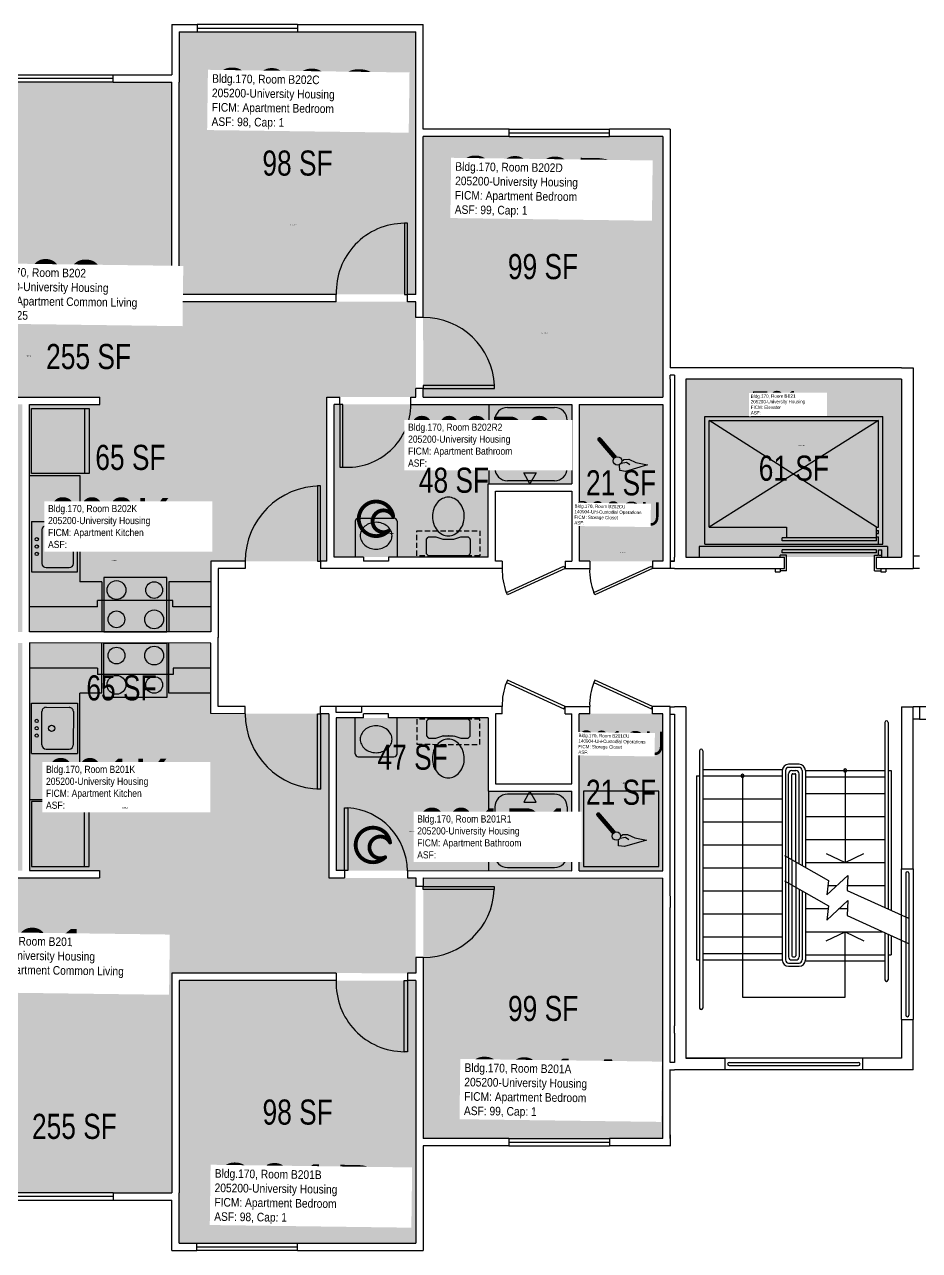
# Model space of a CAD drawing. Header units: inches. Extents: x -54 to 1704, y -57 to 645.
# Drawn here: x 177 to 605, y 1 to 587 of the extents above; entities that cross this region are included whole.
import ezdxf
from ezdxf.enums import TextEntityAlignment as Align

# ---------------------------------------------------------------- set-up
doc = ezdxf.new("R2010")
doc.units = ezdxf.units.IN
doc.header["$LTSCALE"] = 10
doc.header["$MEASUREMENT"] = 0
doc.linetypes.add('DASHED2', pattern=[0.375, 0.25, -0.125])
doc.layers.get('0').update_dxf_attribs({"linetype": 'CONTINUOUS'})
for name, color, linetype in [('A-DOOR', 2, 'CONTINUOUS'), ('A-FLOR', 3, 'CONTINUOUS'), ('A-GLAZ', 1, 'CONTINUOUS'), ('A-IDEN-ICON', 4, 'CONTINUOUS'), ('A-IDEN-RNUM', 7, 'CONTINUOUS'), ('A-IDEN-SNUM', 4, 'CONTINUOUS'), ('A-IDEN-VNUM', 4, 'CONTINUOUS'), ('A-WALL', 5, 'CONTINUOUS'), ('AREA-TEXT', 3, 'CONTINUOUS'), ('Rooms-Category-Color', 7, 'CONTINUOUS'), ('Rooms-College-Color', 7, 'CONTINUOUS'), ('Rooms-Department-Color', 7, 'CONTINUOUS'), ('Rooms-Division-Color', 7, 'CONTINUOUS'), ('Rooms-Information', 7, 'CONTINUOUS')]:
    doc.layers.add(name, color=color, linetype=linetype)
doc.styles.add('CP_AREA', font='arial.ttf', dxfattribs={"height": 15})
doc.styles.add('CP_ROOMSNUMBER', font='arial.ttf', dxfattribs={"height": 1})
doc.styles.add('CP_ROOMVNUMBER', font='arial.ttf', dxfattribs={"width": 0.85, "height": 0.075})

# ---------------------------------------------------------------- blocks, each defined once
blk = doc.blocks.new('CPCUST')
at = {"color": 0, "linetype": 'ByBlock'}
for p, q in [((0.0262, -0.0408), (0.0446, -0.0406)), ((0.0297, -0.0341), (0.0376, -0.0302)), ((0.0376, -0.0302), (0.0533, -0.0324)), ((0.0446, -0.0406), (0.0543, -0.0505)), ((0.0533, -0.0324), (0.0745, -0.0479)), ((0.0171, -0.0639), (0.02, -0.0466)), ((0.0358, -0.0705), (0.0171, -0.0639)), ((0.1117, -0.0625), (0.0358, -0.0705)), ((0.0745, -0.0479), (0.1117, -0.0625))]:
    blk.add_line(p, q, dxfattribs=at)
at = {"color": 0, "linetype": 'ByBlock', "const_width": 0.0075}
blk.add_lwpolyline([(-0.0332, 0.0481, 1), (-0.0268, 0.0519, 1)], format="xyb", close=True, dxfattribs=at)
at = {"color": 0, "linetype": 'ByBlock', "const_width": 0.015}
blk.add_lwpolyline([(-0.03, 0.05), (0.01, -0.0193)], dxfattribs=at)
at = {"color": 0, "linetype": 'ByBlock'}
blk.add_circle((0.0158, -0.0313), 0.0141, dxfattribs=at)
blk = doc.blocks.new('CPBATH')
at = {"color": 0, "linetype": 'ByBlock', "const_width": 0.0127}
for points in [[(0.0571, 0.0168, 0.861492), (-0.0551, 0, 1)], [(-0.0551, 0, 0.726902), (0.0487, -0.0337, 1)], [(0.0571, 0.0168, 0.729002), (-0.0084, -0.0042, 1)], [(-0.0084, -0.0042, 0.609468), (0.0487, -0.0337, 1)]]:
    blk.add_lwpolyline(points, format="xyb", dxfattribs=at)
at = {"color": 0, "linetype": 'ByBlock', "const_width": 0.00637}
for points in [[(0.0544, 0.0152, 1), (0.0599, 0.0184, 1)], [(0.0459, -0.0353, 1), (0.0515, -0.0321, 1)]]:
    blk.add_lwpolyline(points, format="xyb", close=True, dxfattribs=at)

msp = doc.modelspace()

# ---------------------------------------------------------------- hatches: boundary and pattern name
at = {"layer": 'Rooms-Category-Color', "true_color": 0x728ef3}
for points in [[(251.17, 583.79), (364.17, 583.8), (364.19, 458.3), (251.19, 458.29)], [(360.21, 409.24), (364.21, 409.24), (364.21, 413.24), (364.21, 454.74), (247.71, 454.74), (247.71, 559.74), (119.71, 559.74), (119.71, 454.74), (51.71, 454.74), (51.71, 409.24), (55.71, 409.24), (89.71, 409.24), (140.96, 409.24), (140.96, 405.74), (135.71, 405.74), (135.71, 296.99), (176.21, 296.99), (176.21, 405.74), (170.96, 405.74), (170.96, 409.24), (213.2, 409.24), (213.2, 405.74), (266.21, 405.74), (266.21, 330.79), (321.71, 330.74), (321.71, 409.24)], [(367.66, 533.8), (367.7, 409.3), (482.2, 409.32), (482.18, 533.82)], [(266.21, 405.74), (179.71, 405.74), (179.71, 296.99), (266.21, 296.99)], [(327.84, 405.74), (325.21, 405.74), (325.21, 332.74), (398.71, 332.74), (398.65, 367.97), (438.65, 367.97), (438.71, 405.74), (361.84, 405.74)], [(442.21, 330.74), (482.21, 330.74), (482.21, 405.74), (442.21, 405.74)], [(360.15, 179.47), (364.19, 179.4), (364.15, 175.47), (364.18, 133.9), (247.65, 133.97), (247.65, 28.93), (119.65, 28.97), (119.68, 133.97), (51.68, 133.99), (51.69, 179.49), (55.65, 179.47), (89.65, 179.47), (140.94, 179.46), (140.94, 182.96), (135.69, 182.96), (135.72, 291.71), (176.22, 291.7), (176.19, 182.95), (170.94, 182.95), (170.94, 179.45), (213.18, 179.44), (213.18, 182.94), (266.15, 182.97), (266.21, 257.93), (322.71, 257.91), (322.69, 179.41)], [(266.15, 182.97), (179.69, 182.95), (179.72, 291.7), (266.22, 291.69)], [(442.19, 182.88), (442.21, 257.88), (482.21, 257.86), (482.19, 182.86)], [(330.19, 182.91), (326.19, 182.91), (326.21, 255.91), (398.71, 255.89), (398.65, 220.97), (438.7, 220.88), (438.69, 182.88), (360.19, 182.9)], [(367.71, 179.3), (367.76, 54.8), (482.26, 54.82), (482.24, 179.32)], [(251.24, 130.29), (364.24, 130.3), (364.26, 4.8), (251.26, 4.79)]]:
    msp.add_hatch(color=171, dxfattribs=at).paths.add_polyline_path(points)
at = {"layer": 'Rooms-Category-Color', "true_color": 0xadadad}
msp.add_hatch(color=253, dxfattribs=at).paths.add_polyline_path([(493.21, 332.74), (596.21, 332.74), (596.21, 417.74), (493.21, 417.74)])
at = {"layer": 'Rooms-College-Color', "true_color": 0xadadad}
for points in [[(251.17, 583.79), (364.17, 583.8), (364.19, 458.3), (251.19, 458.29)], [(360.21, 409.24), (364.21, 409.24), (364.21, 413.24), (364.21, 454.74), (247.71, 454.74), (247.71, 559.74), (119.71, 559.74), (119.71, 454.74), (51.71, 454.74), (51.71, 409.24), (55.71, 409.24), (89.71, 409.24), (140.96, 409.24), (140.96, 405.74), (135.71, 405.74), (135.71, 296.99), (176.21, 296.99), (176.21, 405.74), (170.96, 405.74), (170.96, 409.24), (213.2, 409.24), (213.2, 405.74), (266.21, 405.74), (266.21, 330.79), (321.71, 330.74), (321.71, 409.24)], [(367.66, 533.8), (367.7, 409.3), (482.2, 409.32), (482.18, 533.82)], [(493.21, 332.74), (596.21, 332.74), (596.21, 417.74), (493.21, 417.74)], [(266.21, 405.74), (179.71, 405.74), (179.71, 296.99), (266.21, 296.99)], [(327.84, 405.74), (325.21, 405.74), (325.21, 332.74), (398.71, 332.74), (398.65, 367.97), (438.65, 367.97), (438.71, 405.74), (361.84, 405.74)], [(442.21, 330.74), (482.21, 330.74), (482.21, 405.74), (442.21, 405.74)], [(360.15, 179.47), (364.19, 179.4), (364.15, 175.47), (364.18, 133.9), (247.65, 133.97), (247.65, 28.93), (119.65, 28.97), (119.68, 133.97), (51.68, 133.99), (51.69, 179.49), (55.65, 179.47), (89.65, 179.47), (140.94, 179.46), (140.94, 182.96), (135.69, 182.96), (135.72, 291.71), (176.22, 291.7), (176.19, 182.95), (170.94, 182.95), (170.94, 179.45), (213.18, 179.44), (213.18, 182.94), (266.15, 182.97), (266.21, 257.93), (322.71, 257.91), (322.69, 179.41)], [(266.15, 182.97), (179.69, 182.95), (179.72, 291.7), (266.22, 291.69)], [(442.19, 182.88), (442.21, 257.88), (482.21, 257.86), (482.19, 182.86)], [(330.19, 182.91), (326.19, 182.91), (326.21, 255.91), (398.71, 255.89), (398.65, 220.97), (438.7, 220.88), (438.69, 182.88), (360.19, 182.9)], [(367.71, 179.3), (367.76, 54.8), (482.26, 54.82), (482.24, 179.32)], [(251.24, 130.29), (364.24, 130.3), (364.26, 4.8), (251.26, 4.79)]]:
    msp.add_hatch(color=253, dxfattribs=at).paths.add_polyline_path(points)
at = {"layer": 'Rooms-Department-Color', "true_color": 0x604aed}
for points in [[(251.17, 583.79), (364.17, 583.8), (364.19, 458.3), (251.19, 458.29)], [(360.21, 409.24), (364.21, 409.24), (364.21, 413.24), (364.21, 454.74), (247.71, 454.74), (247.71, 559.74), (119.71, 559.74), (119.71, 454.74), (51.71, 454.74), (51.71, 409.24), (55.71, 409.24), (89.71, 409.24), (140.96, 409.24), (140.96, 405.74), (135.71, 405.74), (135.71, 296.99), (176.21, 296.99), (176.21, 405.74), (170.96, 405.74), (170.96, 409.24), (213.2, 409.24), (213.2, 405.74), (266.21, 405.74), (266.21, 330.79), (321.71, 330.74), (321.71, 409.24)], [(367.66, 533.8), (367.7, 409.3), (482.2, 409.32), (482.18, 533.82)], [(266.21, 405.74), (179.71, 405.74), (179.71, 296.99), (266.21, 296.99)], [(327.84, 405.74), (325.21, 405.74), (325.21, 332.74), (398.71, 332.74), (398.65, 367.97), (438.65, 367.97), (438.71, 405.74), (361.84, 405.74)], [(442.21, 330.74), (482.21, 330.74), (482.21, 405.74), (442.21, 405.74)], [(360.15, 179.47), (364.19, 179.4), (364.15, 175.47), (364.18, 133.9), (247.65, 133.97), (247.65, 28.93), (119.65, 28.97), (119.68, 133.97), (51.68, 133.99), (51.69, 179.49), (55.65, 179.47), (89.65, 179.47), (140.94, 179.46), (140.94, 182.96), (135.69, 182.96), (135.72, 291.71), (176.22, 291.7), (176.19, 182.95), (170.94, 182.95), (170.94, 179.45), (213.18, 179.44), (213.18, 182.94), (266.15, 182.97), (266.21, 257.93), (322.71, 257.91), (322.69, 179.41)], [(266.15, 182.97), (179.69, 182.95), (179.72, 291.7), (266.22, 291.69)], [(442.19, 182.88), (442.21, 257.88), (482.21, 257.86), (482.19, 182.86)], [(330.19, 182.91), (326.19, 182.91), (326.21, 255.91), (398.71, 255.89), (398.65, 220.97), (438.7, 220.88), (438.69, 182.88), (360.19, 182.9)], [(367.71, 179.3), (367.76, 54.8), (482.26, 54.82), (482.24, 179.32)], [(251.24, 130.29), (364.24, 130.3), (364.26, 4.8), (251.26, 4.79)]]:
    msp.add_hatch(color=173, dxfattribs=at).paths.add_polyline_path(points)
at = {"layer": 'Rooms-Department-Color', "true_color": 0xacacac}
msp.add_hatch(color=253, dxfattribs=at).paths.add_polyline_path([(493.21, 332.74), (596.21, 332.74), (596.21, 417.74), (493.21, 417.74)])
at = {"layer": 'Rooms-Division-Color', "true_color": 0x604aed}
for points in [[(251.17, 583.79), (364.17, 583.8), (364.19, 458.3), (251.19, 458.29)], [(360.21, 409.24), (364.21, 409.24), (364.21, 413.24), (364.21, 454.74), (247.71, 454.74), (247.71, 559.74), (119.71, 559.74), (119.71, 454.74), (51.71, 454.74), (51.71, 409.24), (55.71, 409.24), (89.71, 409.24), (140.96, 409.24), (140.96, 405.74), (135.71, 405.74), (135.71, 296.99), (176.21, 296.99), (176.21, 405.74), (170.96, 405.74), (170.96, 409.24), (213.2, 409.24), (213.2, 405.74), (266.21, 405.74), (266.21, 330.79), (321.71, 330.74), (321.71, 409.24)], [(367.66, 533.8), (367.7, 409.3), (482.2, 409.32), (482.18, 533.82)], [(266.21, 405.74), (179.71, 405.74), (179.71, 296.99), (266.21, 296.99)], [(327.84, 405.74), (325.21, 405.74), (325.21, 332.74), (398.71, 332.74), (398.65, 367.97), (438.65, 367.97), (438.71, 405.74), (361.84, 405.74)], [(442.21, 330.74), (482.21, 330.74), (482.21, 405.74), (442.21, 405.74)], [(360.15, 179.47), (364.19, 179.4), (364.15, 175.47), (364.18, 133.9), (247.65, 133.97), (247.65, 28.93), (119.65, 28.97), (119.68, 133.97), (51.68, 133.99), (51.69, 179.49), (55.65, 179.47), (89.65, 179.47), (140.94, 179.46), (140.94, 182.96), (135.69, 182.96), (135.72, 291.71), (176.22, 291.7), (176.19, 182.95), (170.94, 182.95), (170.94, 179.45), (213.18, 179.44), (213.18, 182.94), (266.15, 182.97), (266.21, 257.93), (322.71, 257.91), (322.69, 179.41)], [(266.15, 182.97), (179.69, 182.95), (179.72, 291.7), (266.22, 291.69)], [(442.19, 182.88), (442.21, 257.88), (482.21, 257.86), (482.19, 182.86)], [(330.19, 182.91), (326.19, 182.91), (326.21, 255.91), (398.71, 255.89), (398.65, 220.97), (438.7, 220.88), (438.69, 182.88), (360.19, 182.9)], [(367.71, 179.3), (367.76, 54.8), (482.26, 54.82), (482.24, 179.32)], [(251.24, 130.29), (364.24, 130.3), (364.26, 4.8), (251.26, 4.79)]]:
    msp.add_hatch(color=173, dxfattribs=at).paths.add_polyline_path(points)
at = {"layer": 'Rooms-Division-Color', "true_color": 0xadadad}
msp.add_hatch(color=253, dxfattribs=at).paths.add_polyline_path([(493.21, 332.74), (596.21, 332.74), (596.21, 417.74), (493.21, 417.74)])

# ---------------------------------------------------------------- linework, layer by layer
for p, q in [((399.09, 405.74), (399.09, 367.74)), ((407.96, 404.24), (430.46, 404.24)), ((180.7, 403.74), (208.2, 403.74)), ((180.7, 372.74), (180.7, 403.74)), ((205.95, 403.74), (205.95, 372.74)), ((208.2, 403.74), (208.2, 372.74)), ((401.96, 375.24), (401.96, 398.24)), ((436.46, 375.24), (436.46, 398.24)), ((179.71, 371.74), (203.71, 371.74)), ((208.2, 372.74), (180.7, 372.74)), ((203.71, 371.74), (203.71, 320.99)), ((430.46, 369.24), (407.96, 369.24)), ((415.71, 372.94), (421.71, 372.94)), ((418.71, 367.74), (415.71, 372.94)), ((421.71, 372.94), (418.71, 367.74)), ((180.62, 349.74), (180.62, 325.74)), ((180.62, 349.74), (202.62, 349.74)), ((185.62, 345.74), (185.62, 329.74)), ((187.62, 347.74), (198.62, 347.74)), ((200.62, 329.74), (200.62, 345.74)), ((202.62, 325.74), (202.62, 349.74)), ((335.21, 349.87), (335.21, 332.74)), ((336.71, 351.37), (353.71, 351.37)), ((355.21, 349.87), (355.21, 332.74)), ((369.21, 341.37), (370.09, 342.24)), ((369.21, 334.37), (369.21, 341.37)), ((370.39, 342.37), (373.71, 342.37)), ((373.71, 342.37), (377.16, 341.38)), ((377.27, 341.37), (382.15, 341.37)), ((382.27, 341.38), (385.71, 342.37)), ((385.71, 342.37), (389.21, 342.37)), ((389.21, 342.37), (390.09, 341.49)), ((390.21, 341.19), (390.21, 334.54)), ((370.21, 333.37), (369.21, 334.37)), ((390.09, 334.24), (389.21, 333.37)), ((389.21, 333.37), (370.21, 333.37)), ((180.62, 325.74), (202.62, 325.74)), ((187.62, 327.74), (198.62, 327.74)), ((215.21, 322.99), (215.21, 296.99)), ((245.21, 322.99), (215.21, 322.99)), ((245.21, 296.99), (245.21, 322.99)), ((214.21, 320.99), (203.71, 320.99)), ((214.21, 320.99), (214.21, 296.99)), ((266.21, 320.99), (246.21, 320.99)), ((246.21, 320.99), (246.21, 296.99)), ((248.21, 311.99), (212.21, 311.99)), ((212.21, 308.99), (212.21, 311.99)), ((248.21, 308.99), (248.21, 311.99)), ((212.21, 308.99), (179.71, 308.99)), ((266.21, 308.99), (248.21, 308.99)), ((215.21, 296.99), (245.21, 296.99)), ((214.21, 267.69), (214.22, 291.69)), ((215.21, 265.69), (215.22, 291.69)), ((215.22, 291.69), (245.22, 291.68)), ((245.22, 291.68), (245.21, 265.68)), ((246.21, 267.68), (246.22, 291.68)), ((212.22, 279.69), (179.72, 279.7)), ((212.22, 279.69), (212.22, 276.69)), ((248.22, 276.68), (212.22, 276.69)), ((266.22, 279.68), (248.22, 279.68)), ((248.22, 279.68), (248.22, 276.68)), ((203.7, 216.94), (203.71, 267.69)), ((214.21, 267.69), (203.71, 267.69)), ((245.21, 265.68), (215.21, 265.69)), ((266.21, 267.68), (246.21, 267.68)), ((180.61, 238.95), (180.62, 262.95)), ((180.62, 262.95), (202.62, 262.94)), ((185.61, 242.95), (185.62, 258.95)), ((187.62, 260.95), (198.62, 260.94)), ((200.62, 258.94), (200.61, 242.94)), ((202.62, 262.94), (202.61, 238.94)), ((335.21, 238.78), (335.21, 255.91)), ((355.21, 238.77), (355.21, 255.9)), ((370.21, 255.27), (369.21, 254.27)), ((369.21, 254.27), (369.21, 247.27)), ((389.21, 255.27), (370.21, 255.27)), ((390.09, 254.39), (389.21, 255.27)), ((390.21, 247.44), (390.21, 254.09)), ((369.21, 247.27), (370.09, 246.39)), ((370.38, 246.27), (373.71, 246.27)), ((373.71, 246.27), (377.15, 247.25)), ((377.27, 247.27), (382.15, 247.27)), ((382.26, 247.25), (385.71, 246.27)), ((385.71, 246.27), (389.21, 246.27)), ((389.21, 246.27), (390.09, 247.14)), ((187.61, 240.95), (198.61, 240.94)), ((180.61, 238.95), (202.61, 238.94)), ((336.71, 237.28), (353.71, 237.28)), ((179.7, 216.95), (203.7, 216.94)), ((399.07, 182.89), (399.08, 220.89)), ((430.45, 219.38), (407.95, 219.39)), ((418.7, 220.88), (415.7, 215.69)), ((421.7, 215.69), (418.7, 220.88)), ((444.2, 220.87), (444.19, 184.87)), ((480.2, 220.86), (444.2, 220.87)), ((480.19, 184.86), (480.2, 220.86)), ((180.69, 215.95), (180.68, 184.95)), ((208.19, 215.94), (180.69, 215.95)), ((205.93, 184.94), (205.94, 215.94)), ((208.18, 184.94), (208.19, 215.94)), ((401.95, 213.39), (401.94, 190.39)), ((415.7, 215.69), (421.7, 215.69)), ((436.45, 213.38), (436.44, 190.38)), ((180.68, 184.95), (208.18, 184.94)), ((407.94, 184.39), (430.44, 184.38)), ((444.19, 184.87), (480.19, 184.86))]:
    msp.add_line(p, q)
at = {"linetype": 'DASHED2'}
for p, q in [((364.71, 333.37), (364.71, 345.37)), ((364.71, 345.37), (394.71, 345.37)), ((394.71, 345.37), (394.71, 333.37)), ((394.71, 333.37), (364.71, 333.37)), ((394.71, 255.26), (364.71, 255.27)), ((364.71, 255.27), (364.71, 243.27)), ((394.71, 243.26), (394.71, 255.26)), ((364.71, 243.27), (394.71, 243.26))]:
    msp.add_line(p, q, dxfattribs=at)
for centre, radius in [((183.12, 341.24), 0.791), ((183.12, 337.74), 0.791), ((183.12, 334.24), 0.791), ((190.24, 337.74), 1.5), ((221.21, 316.99), 4.5), ((239.21, 316.99), 4), ((221.21, 302.99), 4), ((239.21, 302.99), 4.5), ((221.22, 285.69), 4), ((239.22, 285.68), 4.5), ((221.22, 271.69), 4.5), ((239.22, 271.68), 4), ((183.11, 254.45), 0.791), ((190.24, 250.95), 1.5), ((183.11, 250.95), 0.791), ((183.11, 247.45), 0.791)]:
    msp.add_circle(centre, radius)
for centre, radius, start, end in [((407.96, 398.24), 6, 90, 180), ((430.46, 398.24), 6, 0, 90), ((407.96, 375.24), 6, 180, 270), ((430.46, 375.24), 6, 270, 0), ((381.54, 352.73), 9.33, 140.52754, 161.16462), ((380.42, 353.65), 7.89, 116.70119, 140.52754), ((379.71, 355.06), 6.3, 90, 116.70119), ((379.71, 355.06), 6.3, 63.29881, 90), ((379, 353.65), 7.89, 39.47246, 63.29881), ((377.18, 352.15), 10.24, 18.83538, 39.47246), ((383.29, 352.13), 11.18, 161.16462, 180), ((383.29, 352.13), 11.18, 180, 198.83538), ((376.13, 352.13), 11.18, 341.16462, 0), ((378.78, 352.7), 8.55, 356.22456, 18.83538), ((187.62, 345.74), 2, 90, 180), ((198.62, 345.74), 2, 0, 90), ((336.71, 349.87), 1.5, 90, 180), ((344.09, 342.45), 6.59, 130.10091, 153.80841), ((344.77, 341.64), 7.65, 109.22936, 130.10091), ((345.21, 340.37), 9, 90, 109.22936), ((345.21, 340.37), 9, 70.77064, 90), ((345.66, 341.64), 7.65, 49.89909, 70.77064), ((346.34, 342.45), 6.59, 26.19159, 49.89909), ((353.71, 349.87), 1.5, 0, 90), ((381.54, 351.54), 9.33, 198.83538, 219.47246), ((377.89, 351.54), 9.33, 320.52754, 341.16462), ((343.03, 342.97), 5.42, 153.80841, 180), ((343.03, 342.97), 5.42, 180, 206.19159), ((344.09, 343.49), 6.59, 206.19159, 229.89909), ((346.34, 343.49), 6.59, 310.10091, 333.80841), ((347.39, 342.97), 5.42, 0, 26.19159), ((347.39, 342.97), 5.42, 333.80841, 0), ((370.39, 341.95), 0.418, 90, 135), ((380.42, 350.62), 7.89, 219.47246, 243.29881), ((379.71, 349.2), 6.3, 243.29881, 270), ((377.27, 341.79), 0.418, 254.0546, 270), ((379.65, 341.79), 0.418, 270, 285.9454), ((379.71, 349.2), 6.3, 270, 296.70119), ((379, 350.62), 7.89, 296.70119, 320.52754), ((389.79, 341.19), 0.418, 0, 45), ((344.77, 344.3), 7.65, 229.89909, 250.77064), ((345.21, 345.57), 9, 250.77064, 270), ((345.21, 345.57), 9, 270, 289.22936), ((345.66, 344.3), 7.65, 289.22936, 310.10091), ((389.79, 334.54), 0.418, 315, 0), ((187.62, 329.74), 2, 180, 270), ((198.62, 329.74), 2, 270, 0), ((187.62, 258.95), 2, 89.9838, 179.9838), ((198.62, 258.94), 2, 359.9838, 89.9838), ((345.21, 243.08), 9, 89.9838, 109.21315), ((345.21, 243.08), 9, 70.75444, 89.9838), ((389.79, 254.09), 0.418, 359.9838, 44.9838), ((343.03, 245.68), 5.42, 153.79221, 179.9838), ((344.08, 245.16), 6.59, 130.0847, 153.79221), ((344.76, 244.35), 7.65, 109.21315, 130.0847), ((345.65, 244.35), 7.65, 49.88289, 70.75444), ((346.33, 245.16), 6.59, 26.17538, 49.88289), ((347.39, 245.68), 5.42, 359.9838, 26.17538), ((370.38, 246.69), 0.418, 224.9838, 269.9838), ((377.27, 246.85), 0.418, 89.9838, 105.92919), ((379.65, 246.85), 0.418, 74.0384, 89.9838), ((389.79, 247.44), 0.418, 314.9838, 359.9838), ((187.61, 242.95), 2, 179.9838, 269.9838), ((198.61, 242.94), 2, 269.9838, 359.9838), ((343.03, 245.68), 5.42, 179.9838, 206.17538), ((344.08, 246.2), 6.59, 206.17538, 229.88289), ((344.76, 247.01), 7.65, 229.88289, 250.75444), ((345.65, 247.01), 7.65, 289.21315, 310.0847), ((346.33, 246.2), 6.59, 310.0847, 333.79221), ((347.39, 245.68), 5.42, 333.79221, 359.9838), ((381.53, 237.1), 9.33, 140.51134, 161.14841), ((380.42, 238.02), 7.89, 116.68499, 140.51134), ((379.71, 239.43), 6.3, 89.9838, 116.68499), ((379.71, 239.43), 6.3, 63.28261, 89.9838), ((378.99, 238.02), 7.89, 39.45626, 63.28261), ((377.88, 237.1), 9.33, 18.81918, 39.45626), ((336.71, 238.78), 1.5, 179.9838, 269.9838), ((345.21, 248.28), 9, 250.75444, 269.9838), ((345.21, 248.28), 9, 269.9838, 289.21315), ((353.71, 238.78), 1.5, 269.9838, 359.9838), ((383.28, 236.5), 11.18, 161.14841, 179.9838), ((383.28, 236.5), 11.18, 179.9838, 198.81918), ((376.13, 236.5), 11.18, 359.9838, 18.81918), ((378.78, 235.94), 8.55, 341.14841, 3.75923), ((381.53, 235.9), 9.33, 198.81918, 219.45626), ((380.42, 234.99), 7.89, 219.45626, 243.28261), ((378.99, 234.99), 7.89, 296.68499, 320.51134), ((377.17, 236.49), 10.24, 320.51134, 341.14841), ((379.7, 233.57), 6.3, 243.28261, 269.9838), ((379.7, 233.57), 6.3, 269.9838, 296.68499), ((407.95, 213.39), 6, 89.9838, 179.9838), ((430.45, 213.38), 6, 359.9838, 89.9838), ((407.94, 190.39), 6, 179.9838, 269.9838), ((430.44, 190.38), 6, 269.9838, 359.9838)]:
    msp.add_arc(centre, radius, start, end)
at = {"layer": 'A-DOOR'}
for p, q in [((360.2, 492.24), (358.7, 492.24)), ((358.7, 492.24), (358.71, 458.24)), ((360.21, 458.24), (360.2, 492.24)), ((358.71, 458.24), (360.21, 458.24)), ((367.69, 414.74), (367.69, 413.24)), ((401.69, 414.74), (367.69, 414.74)), ((367.69, 413.24), (401.69, 413.24)), ((401.69, 413.24), (401.69, 414.74)), ((329.34, 405.74), (327.84, 405.74)), ((327.84, 405.74), (327.84, 375.74)), ((329.34, 375.74), (329.34, 405.74)), ((327.84, 375.74), (329.34, 375.74)), ((318.71, 366.74), (317.21, 366.74)), ((317.21, 366.74), (317.21, 330.74)), ((318.71, 330.74), (318.71, 366.74)), ((317.21, 330.74), (318.71, 330.74)), ((407.41, 315.86), (434.94, 328.39)), ((434.94, 328.39), (435.46, 327.24)), ((449.16, 315.86), (476.69, 328.39)), ((476.69, 328.39), (477.21, 327.24)), ((435.46, 327.24), (407.93, 314.71)), ((477.21, 327.24), (449.68, 314.71)), ((407.93, 314.71), (407.41, 315.86)), ((449.68, 314.71), (449.16, 315.86)), ((407.93, 273.92), (407.41, 272.77)), ((407.41, 272.77), (434.94, 260.23)), ((435.46, 261.38), (407.93, 273.92)), ((449.68, 273.9), (449.16, 272.76)), ((449.16, 272.76), (476.69, 260.22)), ((477.21, 261.37), (449.68, 273.9)), ((317.2, 221.91), (317.21, 257.91)), ((317.21, 257.91), (318.71, 257.91)), ((318.71, 257.91), (318.7, 221.91)), ((434.94, 260.23), (435.46, 261.38)), ((476.69, 260.22), (477.21, 261.37)), ((318.7, 221.91), (317.2, 221.91)), ((330.19, 182.91), (330.2, 212.91)), ((330.2, 212.91), (331.7, 212.91)), ((331.7, 212.91), (331.69, 182.91)), ((331.69, 182.91), (330.19, 182.91)), ((367.66, 173.9), (367.66, 175.4)), ((367.66, 175.4), (401.66, 175.39)), ((401.66, 173.89), (367.66, 173.9)), ((401.66, 175.39), (401.66, 173.89)), ((358.65, 96.4), (358.68, 130.4)), ((358.68, 130.4), (360.18, 130.4)), ((360.18, 130.4), (360.15, 96.4)), ((360.15, 96.4), (358.65, 96.4))]:
    msp.add_line(p, q, dxfattribs=at)
for centre, radius, start, end in [((358.92, 459.5), 32.74, 90.37417, 182.21016), ((367.67, 413.19), 34.06, 2.61809, 89.92489), ((331.47, 406.03), 30.37, 265.97009, 359.44869), ((318.71, 330.74), 36, 90, 180), ((434.54, 326.35), 29.09, 178.24789, 201.14924), ((476.29, 326.35), 29.09, 178.24789, 201.14924), ((434.54, 262.27), 29.09, 158.83456, 181.73591), ((476.29, 262.26), 29.09, 158.83456, 181.73591), ((318.71, 257.91), 36, 179.9838, 269.9838), ((329.6, 182.38), 30.6, 0.96541, 86.06459), ((367.64, 175.45), 34.06, 270.0589, 357.3657), ((358.88, 129.14), 32.74, 177.77363, 269.60963)]:
    msp.add_arc(centre, radius, start, end, dxfattribs=at)
at = {"layer": 'A-FLOR'}
for p, q in [((502.21, 338.99), (502.21, 399.99)), ((502.21, 399.99), (587.21, 399.99)), ((587.21, 338.99), (587.21, 399.99)), ((504.21, 346.99), (504.21, 397.99)), ((585.21, 397.99), (504.21, 346.99)), ((584.21, 346.99), (504.21, 397.99)), ((504.21, 397.99), (585.21, 397.99)), ((585.21, 346.99), (585.21, 397.99)), ((504.21, 346.99), (541.21, 346.99)), ((541.21, 346.99), (541.21, 341.99)), ((584.21, 342.49), (584.21, 346.99)), ((584.21, 346.99), (585.21, 346.99)), ((539.21, 340.49), (539.21, 341.99)), ((584.21, 341.99), (539.21, 341.99)), ((584.21, 340.49), (539.21, 340.49)), ((584.21, 345.49), (585.21, 345.49)), ((584.21, 343.99), (585.21, 343.99)), ((584.21, 342.49), (585.21, 342.49)), ((584.21, 340.49), (584.21, 341.99)), ((585.21, 343.99), (585.21, 345.49)), ((585.21, 338.99), (585.21, 342.49)), ((589.46, 337.74), (499.46, 337.74)), ((499.46, 337.74), (499.46, 332.74)), ((502.21, 338.99), (587.21, 338.99)), ((584.21, 336.24), (539.21, 336.24)), ((539.21, 334.74), (539.21, 336.24)), ((584.21, 334.74), (539.21, 334.74)), ((584.21, 334.74), (584.21, 336.24)), ((585.21, 336.24), (586.71, 336.24)), ((585.21, 333.74), (585.21, 336.24)), ((586.71, 332.74), (586.71, 336.24)), ((589.46, 337.74), (589.46, 332.74)), ((538.21, 332.74), (538.21, 333.74)), ((541.21, 333.74), (538.21, 333.74)), ((541.21, 326.24), (541.21, 333.74)), ((583.21, 333.74), (585.21, 333.74)), ((583.21, 326.24), (583.21, 333.74)), ((585.46, 333.74), (586.46, 333.74)), ((535.72, 327.24), (535.72, 325.74)), ((535.72, 325.74), (538.22, 325.74)), ((538.22, 327.24), (538.22, 326.24)), ((538.22, 327.24), (538.22, 325.74)), ((541.21, 326.24), (538.22, 326.24)), ((583.21, 326.24), (586.2, 326.24)), ((586.2, 327.24), (586.2, 325.74)), ((586.2, 325.74), (588.7, 325.74)), ((588.7, 327.24), (588.7, 325.74)), ((588.21, 253.74), (588.21, 165.13)), ((589.71, 253.74), (589.71, 164.45)), ((499.71, 240.24), (499.71, 117.24)), ((501.21, 240.24), (501.21, 117.24)), ((501.21, 231.24), (539.25, 231.24)), ((539.21, 230.74), (539.21, 140.24)), ((540.71, 230.74), (540.71, 140.24)), ((547.21, 233.74), (542.21, 233.74)), ((547.21, 232.24), (542.21, 232.24)), ((542.21, 188.95), (542.21, 229.24)), ((543.71, 230.74), (545.71, 230.74)), ((543.71, 188.1), (543.71, 228.74)), ((544.21, 229.24), (545.21, 229.24)), ((545.71, 186.97), (545.71, 228.74)), ((547.21, 186.12), (547.21, 229.24)), ((548.71, 230.74), (548.71, 185.13)), ((550.21, 230.74), (550.21, 184.28)), ((550.21, 230.74), (588.21, 230.74)), ((569.21, 230.74), (569.21, 186.74)), ((589.71, 230.74), (591.21, 230.74)), ((591.21, 230.74), (591.21, 163.77)), ((498.21, 228.24), (499.71, 228.24)), ((498.21, 228.24), (498.21, 140.24)), ((501.21, 228.24), (539.21, 228.24)), ((520.21, 228.24), (520.21, 122.45)), ((550.21, 227.74), (588.21, 227.74)), ((501.21, 217.24), (539.21, 217.24)), ((550.21, 219.74), (588.21, 219.74)), ((501.21, 206.24), (539.21, 206.24)), ((550.21, 208.74), (588.21, 208.74)), ((501.21, 195.24), (539.21, 195.24)), ((550.21, 197.74), (588.21, 197.74)), ((540.2, 190.09), (561.31, 178.13)), ((542.21, 188.95), (542.21, 141.74)), ((543.71, 188.1), (543.71, 142.24)), ((560.21, 191.14), (569.21, 186.74)), ((569.21, 186.74), (578.21, 191.14)), ((501.21, 184.24), (539.21, 184.24)), ((545.71, 186.97), (545.71, 142.24)), ((547.21, 186.12), (547.21, 185.98)), ((550.21, 186.74), (588.21, 186.74)), ((598.21, 181.63), (598.21, 113.85)), ((599.71, 181.63), (599.71, 113.85)), ((540.2, 178.09), (561.31, 166.13)), ((560.48, 171.28), (570.43, 180.66)), ((561.31, 178.13), (560.48, 171.28)), ((570.43, 180.66), (570.14, 173.43)), ((501.21, 173.24), (539.21, 173.24)), ((547.21, 173.98), (547.21, 141.74)), ((548.71, 173.13), (548.71, 140.24)), ((550.21, 172.28), (550.21, 140.24)), ((560.77, 175.74), (564.97, 175.74)), ((569.98, 175.74), (588.21, 175.74)), ((570.14, 173.43), (599.45, 160.15)), ((550.21, 164.74), (560.89, 164.74)), ((560.48, 159.28), (570.43, 168.66)), ((561.31, 166.13), (560.48, 159.28)), ((566.03, 164.74), (570.02, 164.74)), ((570.43, 168.66), (570.14, 161.43)), ((501.21, 162.24), (539.21, 162.24)), ((570.14, 161.43), (599.45, 148.15)), ((550.21, 153.74), (586.86, 153.74)), ((560.21, 149.35), (569.21, 153.74)), ((569.21, 122.45), (569.21, 153.74)), ((569.21, 153.74), (578.21, 149.35)), ((588.21, 153.13), (588.21, 130.74)), ((589.71, 152.45), (589.71, 130.74)), ((501.21, 151.24), (539.21, 151.24)), ((591.21, 151.77), (591.21, 142.74)), ((501.21, 143.24), (539.21, 143.24)), ((544.21, 141.74), (545.21, 141.74)), ((550.21, 142.74), (588.21, 142.74)), ((589.71, 142.74), (591.21, 142.74)), ((498.21, 140.24), (499.71, 140.24)), ((501.21, 140.24), (539.21, 140.24)), ((542.21, 138.74), (547.21, 138.74)), ((542.21, 137.24), (547.21, 137.24)), ((543.71, 140.24), (545.71, 140.24)), ((550.21, 139.74), (588.21, 139.74)), ((520.21, 122.45), (569.21, 122.45)), ((513.82, 91.24), (575.6, 91.24)), ((513.82, 89.74), (575.6, 89.74))]:
    msp.add_line(p, q, dxfattribs=at)
for centre, radius, start, end in [((588.96, 253.74), 0.75, 0, 180), ((500.46, 240.24), 0.75, 0, 180), ((520.21, 228.24), 0.75, 90, 270), ((520.21, 228.24), 0.75, 270, 90), ((542.21, 230.74), 3, 90, 180), ((542.21, 230.74), 1.5, 90, 180), ((543.71, 229.24), 1.5, 90, 180), ((544.21, 228.74), 0.5, 90, 180), ((545.21, 228.74), 0.5, 0, 90), ((545.71, 229.24), 1.5, 0, 90), ((547.21, 230.74), 3, 0, 90), ((547.21, 230.74), 1.5, 0, 90), ((569.21, 230.74), 0.75, 90, 270), ((569.21, 230.74), 0.75, 270, 90), ((598.96, 181.63), 0.75, 0, 180), ((543.71, 141.74), 1.5, 180, 270), ((544.21, 142.24), 0.5, 180, 270), ((545.21, 142.24), 0.5, 270, 0), ((545.71, 141.74), 1.5, 270, 0), ((542.21, 140.24), 3, 180, 270), ((542.21, 140.24), 1.5, 180, 270), ((547.21, 140.24), 3, 270, 0), ((547.21, 140.24), 1.5, 270, 0), ((588.96, 130.74), 0.75, 180, 0), ((500.46, 117.24), 0.75, 180, 0), ((598.96, 113.85), 0.75, 180, 0), ((513.82, 90.49), 0.75, 90, 270), ((575.6, 90.49), 0.75, 270, 90)]:
    msp.add_arc(centre, radius, start, end, dxfattribs=at)
at = {"layer": 'A-GLAZ'}
for p, q in [((307.71, 587.24), (259.71, 587.24)), ((259.71, 585.49), (307.71, 585.49)), ((259.71, 583.74), (307.71, 583.74)), ((147.71, 563.24), (219.71, 563.24)), ((219.71, 561.49), (147.71, 561.49)), ((219.71, 559.74), (147.71, 559.74)), ((408.71, 537.24), (456.71, 537.24)), ((408.71, 535.49), (456.71, 535.49)), ((408.71, 533.74), (456.71, 533.74)), ((408.65, 54.88), (456.65, 54.87)), ((408.65, 53.13), (456.65, 53.12)), ((408.65, 51.38), (456.65, 51.37)), ((219.65, 28.94), (147.65, 28.96)), ((219.65, 27.19), (147.65, 27.21)), ((147.65, 25.46), (219.65, 25.44)), ((259.64, 4.93), (307.64, 4.91)), ((259.64, 3.18), (307.64, 3.16)), ((307.64, 1.41), (259.64, 1.43))]:
    msp.add_line(p, q, dxfattribs=at)
at = {"layer": 'A-WALL'}
for p, q in [((247.71, 587.24), (259.71, 587.24)), ((247.71, 587.24), (247.71, 563.24)), ((259.71, 587.24), (259.71, 583.74)), ((307.71, 587.24), (367.71, 587.24)), ((307.71, 587.24), (307.71, 583.74)), ((367.71, 537.24), (367.71, 587.24)), ((251.21, 583.74), (259.71, 583.74)), ((251.21, 583.74), (251.21, 559.74)), ((307.71, 583.74), (364.21, 583.74)), ((364.21, 537.24), (364.21, 583.74)), ((219.71, 563.24), (247.71, 563.24)), ((219.71, 559.74), (219.71, 563.24)), ((219.71, 559.74), (247.71, 559.74)), ((247.71, 454.74), (247.71, 559.74)), ((251.21, 458.24), (251.21, 559.74)), ((364.21, 458.24), (364.21, 537.24)), ((408.71, 537.24), (367.71, 537.24)), ((408.71, 533.74), (367.71, 533.74)), ((367.71, 447.24), (367.71, 533.74)), ((408.71, 533.74), (408.71, 537.24)), ((485.71, 537.24), (456.71, 537.24)), ((456.71, 533.74), (456.71, 537.24)), ((482.21, 533.74), (456.71, 533.74)), ((482.21, 533.74), (482.21, 409.24)), ((485.71, 537.24), (485.71, 531.74)), ((485.71, 500.74), (485.71, 495.24)), ((326.21, 458.24), (251.21, 458.24)), ((326.21, 454.74), (326.21, 458.24)), ((364.21, 458.24), (360.21, 458.24)), ((360.21, 454.74), (360.21, 458.24)), ((326.21, 454.74), (247.71, 454.74)), ((364.21, 454.74), (360.21, 454.74)), ((364.21, 447.24), (364.21, 454.74)), ((367.71, 447.24), (364.21, 447.24)), ((487.71, 423.24), (485.71, 423.24)), ((596.21, 423.24), (487.71, 423.24)), ((596.21, 423.24), (601.71, 423.24)), ((601.71, 423.24), (601.71, 327.24)), ((487.71, 419.74), (485.71, 419.74)), ((485.71, 417.74), (485.71, 419.74)), ((487.71, 419.74), (487.71, 417.74)), ((487.71, 417.74), (487.71, 332.74)), ((596.21, 417.74), (493.21, 417.74)), ((493.21, 417.74), (493.21, 332.74)), ((596.21, 417.74), (596.21, 332.74)), ((364.21, 409.24), (364.21, 413.24)), ((367.69, 413.24), (364.21, 413.24)), ((367.69, 409.24), (367.69, 413.24)), ((170.96, 409.24), (213.2, 409.24)), ((179.71, 296.99), (179.71, 405.74)), ((179.71, 405.74), (213.2, 405.74)), ((213.2, 405.74), (213.2, 409.24)), ((321.71, 330.74), (321.71, 409.24)), ((321.71, 409.24), (327.84, 409.24)), ((325.21, 332.74), (325.21, 405.74)), ((327.84, 405.74), (325.21, 405.74)), ((327.84, 405.74), (327.84, 409.24)), ((361.84, 409.24), (364.21, 409.24)), ((361.84, 405.74), (361.84, 409.24)), ((361.84, 405.74), (438.71, 405.74)), ((367.69, 409.24), (482.21, 409.24)), ((438.71, 405.74), (438.71, 367.74)), ((442.21, 405.74), (482.21, 405.74)), ((442.21, 405.74), (442.21, 330.74)), ((482.21, 405.74), (482.21, 330.74)), ((398.71, 332.74), (398.71, 367.74)), ((398.71, 367.74), (438.71, 367.74)), ((402.21, 330.74), (402.21, 364.24)), ((402.21, 364.24), (438.71, 364.24)), ((438.71, 364.24), (438.71, 330.74)), ((266.21, 330.74), (266.21, 296.99)), ((282.71, 330.74), (266.21, 330.74)), ((321.71, 330.74), (318.71, 330.74)), ((339.21, 332.74), (325.21, 332.74)), ((339.21, 332.74), (339.21, 330.74)), ((351.21, 330.74), (339.21, 330.74)), ((398.71, 332.74), (351.21, 332.74)), ((351.21, 332.74), (351.21, 330.74)), ((405.46, 330.74), (402.21, 330.74)), ((405.46, 330.74), (405.46, 327.24)), ((435.46, 330.74), (438.71, 330.74)), ((435.46, 330.74), (435.46, 327.24)), ((482.21, 330.74), (477.21, 330.74)), ((477.21, 330.74), (477.21, 327.24)), ((485.71, 332.74), (485.71, 330.74)), ((487.71, 330.74), (485.71, 330.74)), ((485.71, 330.74), (487.71, 330.74)), ((487.71, 330.74), (487.71, 332.74)), ((493.21, 332.74), (540.21, 332.74)), ((540.21, 327.24), (540.21, 332.74)), ((584.21, 332.74), (596.21, 332.74)), ((584.21, 327.24), (584.21, 332.74)), ((604.71, 333.24), (601.71, 333.24)), ((269.71, 327.24), (269.71, 294.24)), ((282.71, 327.24), (269.71, 327.24)), ((405.46, 327.24), (318.71, 327.24)), ((435.46, 327.24), (447.21, 327.24)), ((485.71, 327.24), (477.21, 327.24)), ((487.71, 327.24), (485.71, 327.24)), ((487.71, 327.24), (540.21, 327.24)), ((584.21, 327.24), (601.71, 327.24)), ((604.71, 327.24), (601.71, 327.24)), ((266.21, 296.99), (179.71, 296.99)), ((269.71, 261.42), (269.72, 294.42)), ((179.72, 291.7), (179.69, 182.95)), ((266.22, 291.68), (179.72, 291.7)), ((266.21, 257.93), (266.22, 291.68)), ((282.71, 257.92), (266.21, 257.93)), ((282.71, 261.42), (269.71, 261.42)), ((326.21, 261.41), (318.71, 261.41)), ((322.71, 257.91), (318.71, 257.91)), ((322.71, 257.91), (322.69, 179.41)), ((338.21, 261.4), (326.21, 261.41)), ((338.21, 258.4), (326.21, 258.41)), ((405.46, 261.39), (338.21, 261.4)), ((338.21, 261.4), (338.21, 258.4)), ((351.21, 257.9), (339.21, 257.9)), ((339.21, 255.9), (339.21, 257.9)), ((351.21, 255.9), (351.21, 257.9)), ((402.21, 257.89), (402.2, 224.39)), ((405.46, 257.89), (402.21, 257.89)), ((405.46, 257.89), (405.46, 261.39)), ((435.46, 261.38), (447.21, 261.37)), ((435.46, 257.88), (435.46, 261.38)), ((435.46, 257.88), (438.71, 257.88)), ((438.7, 224.38), (438.71, 257.88)), ((442.19, 182.88), (442.21, 257.88)), ((485.71, 261.36), (477.21, 261.37)), ((477.21, 257.87), (477.21, 261.37)), ((482.21, 257.86), (477.21, 257.87)), ((482.19, 182.86), (482.21, 257.86)), ((485.71, 261.24), (487.71, 261.24)), ((493.21, 261.24), (487.71, 261.24)), ((493.21, 261.24), (493.21, 93.24)), ((596.21, 261.24), (596.21, 183.74)), ((596.21, 261.24), (601.71, 261.24)), ((604.69, 261.24), (601.71, 261.24)), ((601.71, 183.74), (601.71, 261.24)), ((610.21, 261.24), (604.69, 261.24)), ((604.69, 261.24), (604.69, 255.24)), ((326.21, 255.91), (326.19, 182.91)), ((339.21, 255.9), (326.21, 255.91)), ((398.71, 255.89), (351.21, 255.9)), ((398.71, 255.89), (398.7, 220.89)), ((485.71, 257.74), (487.71, 257.74)), ((485.71, 255.74), (485.71, 257.74)), ((485.71, 257.74), (487.71, 257.74)), ((487.71, 257.74), (487.71, 108.74)), ((604.69, 255.24), (601.71, 255.24)), ((604.69, 255.24), (610.19, 255.24)), ((402.2, 224.39), (438.7, 224.38)), ((398.7, 220.89), (438.7, 220.88)), ((438.69, 182.88), (438.7, 220.88)), ((179.69, 182.95), (213.18, 182.94)), ((213.18, 182.94), (213.18, 179.44)), ((330.19, 182.91), (326.19, 182.91)), ((330.19, 182.91), (330.19, 179.41)), ((360.19, 182.9), (438.69, 182.88)), ((360.19, 182.9), (360.19, 179.4)), ((442.19, 182.88), (482.19, 182.86)), ((596.21, 183.74), (601.71, 183.74)), ((596.21, 111.74), (596.21, 183.74)), ((601.71, 183.74), (601.71, 111.74)), ((170.94, 179.45), (213.18, 179.44)), ((322.69, 179.41), (330.19, 179.41)), ((360.19, 179.4), (364.19, 179.4)), ((364.19, 179.4), (364.19, 175.4)), ((367.66, 179.4), (482.19, 179.36)), ((367.66, 179.4), (367.66, 175.4)), ((482.15, 54.86), (482.19, 179.36)), ((367.66, 175.4), (364.19, 175.4)), ((485.71, 170.74), (485.71, 165.24)), ((364.18, 141.4), (364.18, 133.9)), ((367.68, 141.4), (364.18, 141.4)), ((367.68, 141.4), (367.65, 54.9)), ((247.68, 133.93), (247.65, 28.93)), ((326.18, 133.91), (247.68, 133.93)), ((251.18, 130.43), (251.15, 28.93)), ((326.18, 130.41), (251.18, 130.43)), ((326.18, 133.91), (326.18, 130.41)), ((364.18, 133.9), (360.18, 133.9)), ((360.18, 133.9), (360.18, 130.4)), ((364.18, 130.4), (360.18, 130.4)), ((364.18, 130.4), (364.15, 51.4)), ((596.21, 111.74), (601.71, 111.74)), ((596.21, 111.74), (596.21, 93.24)), ((601.71, 87.74), (601.71, 111.74)), ((487.71, 105.24), (487.71, 108.74)), ((487.71, 105.24), (487.71, 91.24)), ((485.71, 91.24), (485.71, 93.24)), ((487.71, 91.24), (485.71, 91.24)), ((511.71, 93.24), (493.21, 93.24)), ((493.21, 93.24), (511.71, 93.24)), ((577.71, 93.24), (511.71, 93.24)), ((511.71, 93.24), (511.71, 87.74)), ((596.21, 93.24), (577.71, 93.24)), ((577.71, 87.74), (577.71, 93.24)), ((485.71, 87.74), (487.71, 87.74)), ((511.71, 87.74), (487.71, 87.74)), ((577.71, 87.74), (511.71, 87.74)), ((601.71, 87.74), (577.71, 87.74)), ((408.65, 54.88), (367.65, 54.9)), ((408.65, 54.88), (408.65, 51.38)), ((456.65, 54.87), (456.65, 51.37)), ((482.15, 54.86), (456.65, 54.87)), ((485.71, 56.74), (485.71, 51.24)), ((364.15, 51.4), (364.14, 4.9)), ((367.65, 51.4), (367.64, 1.4)), ((408.65, 51.38), (367.65, 51.4)), ((485.65, 51.36), (456.65, 51.37)), ((219.65, 28.94), (219.65, 25.44)), ((219.65, 28.94), (247.65, 28.93)), ((219.65, 25.44), (247.65, 25.43)), ((247.64, 1.43), (247.65, 25.43)), ((251.14, 4.93), (251.15, 28.93)), ((247.64, 1.43), (259.64, 1.43)), ((251.14, 4.93), (259.64, 4.93)), ((259.64, 1.43), (259.64, 4.93)), ((307.64, 1.41), (307.64, 4.91)), ((307.64, 4.91), (364.14, 4.9)), ((307.64, 1.41), (367.64, 1.4))]:
    msp.add_line(p, q, dxfattribs=at)
at = {"layer": 'A-WALL', "linetype": 'Continuous'}
for p, q in [((485.71, 533.74), (485.71, 500.74)), ((485.71, 495.24), (485.71, 423.24)), ((485.71, 417.74), (485.71, 332.74)), ((282.71, 330.74), (282.71, 327.24)), ((318.71, 330.74), (318.71, 327.24)), ((447.21, 330.74), (442.21, 330.74)), ((447.21, 330.74), (447.21, 327.24)), ((485.71, 332.74), (485.71, 327.24)), ((282.71, 257.92), (282.71, 261.42)), ((318.71, 257.91), (318.71, 261.41)), ((326.21, 258.41), (326.21, 261.41)), ((447.21, 257.87), (442.21, 257.88)), ((447.21, 257.87), (447.21, 261.37)), ((485.71, 255.86), (485.71, 261.36)), ((485.69, 170.86), (485.71, 255.86)), ((485.66, 93.36), (485.69, 165.36)), ((485.65, 54.86), (485.66, 87.86))]:
    msp.add_line(p, q, dxfattribs=at)

# ---------------------------------------------------------------- block references
at = {"layer": 'A-IDEN-ICON'}
for name, p, xscale, yscale, zscale, rotation in [('CPCUST', (457.45, 382.71), 144.0000000018883, 144.0000000018883, 144.0000000018883, 10.50000000054164), ('CPBATH', (344.88, 351.09), 144.0000000012248, 144.0000000012248, 144.0000000012248, 350.9568004087424), ('CPCUST', (456.91, 203.44), 144.0000000018883, 144.0000000018883, 144.0000000018883, 10.50000000054164), ('CPBATH', (343.39, 195.23), 144.0000000012248, 144.0000000012248, 144.0000000012248, 350.9568004087424)]:
    msp.add_blockref(name, p, dxfattribs=dict(at, xscale=xscale, yscale=yscale, zscale=zscale, rotation=rotation))

# ---------------------------------------------------------------- texts
at = {"layer": 'A-IDEN-RNUM', "style": 'CP_ROOMSNUMBER'}
for s, rotation, p in [('0202-C0', 359.24, (304.28, 491.24)), ('0202-D0', 359.24, (424.31, 439.67)), ('0202-00', 359.24, (178.38, 428.73)), ('0E21-00', 0.21, (546.94, 385.78)), ('0202-CU', 359.24, (461.72, 334.89)), ('0201-CU', 359.24, (462.31, 224.56)), ('0201-A0', 359.24, (423.36, 80.6)), ('0201-B0', 359.24, (303.49, 30.64))]:
    msp.add_text(s, height=0.36, rotation=rotation, dxfattribs=at).set_placement(p)
for s, p in [('0202-R2', (350.68, 343.84)), ('0202-K0', (218.92, 330.81)), ('0201-K0', (223.91, 212.74)), ('0201-R1', (360.87, 201.46))]:
    msp.add_text(s, height=0.36, dxfattribs=at).set_placement(p)
at = {"layer": 'A-IDEN-SNUM', "style": 'CP_ROOMSNUMBER'}
for s, rotation, p in [('1700B202C0', 359.24, (304.28, 491.24)), ('1700B202D0', 359.24, (424.31, 439.67)), ('1700B20200', 359.24, (178.38, 428.73)), ('1700BE2100', 0.21, (546.94, 385.78)), ('1700B202CU', 359.24, (461.72, 334.89)), ('1700B201CU', 359.24, (462.31, 224.56)), ('1700B201A0', 359.24, (423.36, 80.6)), ('1700B201B0', 359.24, (303.49, 30.64))]:
    msp.add_text(s, height=0.36, rotation=rotation, dxfattribs=at).set_placement(p)
for s, p in [('1700B202R2', (350.68, 343.84)), ('1700B202K0', (218.92, 330.81)), ('1700B201K0', (223.91, 212.74)), ('1700B201R1', (360.87, 201.46))]:
    msp.add_text(s, height=0.36, dxfattribs=at).set_placement(p)
at = {"layer": 'A-IDEN-VNUM', "style": 'CP_ROOMVNUMBER', "width": 0.85}
for s, height, rotation, p in [('202C', 28.8, 359.24, (266.59, 537.59)), ('202D', 28.8, 359.24, (382.73, 495.54)), ('202', 28.8, 359.24, (158.57, 446.34)), ('E21', 11.143, 0.20235, (524.15, 400.86)), ('202CU', 11.143, 359.24, (439.87, 348.36)), ('201CU', 11.143, 359.24, (441.77, 238.74)), ('201', 28.8, 359.24, (152.14, 126.81)), ('201A', 28.8, 359.24404, (387.12, 64.9)), ('201B', 28.8, 359.24, (267.85, 14.35))]:
    msp.add_text(s, height=height, rotation=rotation, dxfattribs=at).set_placement(p)
at = {"layer": 'A-IDEN-VNUM', "style": 'CP_ROOMVNUMBER'}
for s, width, p in [('202R2', 0.7, (360.49, 375.91)), ('202K', 0.75, (188.55, 337.02)), ('201K', 0.75, (187.58, 212.41)), ('201R1', 0.75, (364.84, 188.7))]:
    msp.add_text(s, height=24, dxfattribs=dict(at, width=width)).set_placement(p)
at = {"layer": 'AREA-TEXT', "style": 'CP_AREA', "width": 0.75}
for s, p in [('98 SF', (307.68, 521.04)), ('99 SF', (424.93, 471.56)), ('255 SF', (207.9, 428.59)), ('65 SF', (227.89, 380.39)), ('61 SF', (544.71, 375.24)), ('48 SF', (382.4, 369.47)), ('21 SF', (462.21, 368.24)), ('65 SF', (223.61, 270.27)), ('47 SF', (362.67, 237.12)), ('21 SF', (462.2, 220.37)), ('99 SF', (424.98, 117.06)), ('98 SF', (307.75, 67.54)), ('255 SF', (201.14, 60.71))]:
    msp.add_text(s, height=12, dxfattribs=at).set_placement(p, align=Align.MIDDLE_CENTER)

# ---------------------------------------------------------------- next in the draw order: texts
at = {"layer": 'Rooms-Information', "attachment_point": 7, "style": 'CP_ROOMVNUMBER', "bg_fill": 3, "box_fill_scale": 1.5, "bg_fill_color": 256, "bg_fill_true_color": 13158600, "bg_fill_transparency": 0}
for s, insert, char_height, width, rotation in [('Bldg.170, Room B202C^M^J205200-University Housing^M^JFICM: Apartment Bedroom^M^JASF: 98, Cap: 1', (266.59, 537.59), 4.1143, 92.16, 359.24), ('Bldg.170, Room B202D^M^J205200-University Housing^M^JFICM: Apartment Bedroom^M^JASF: 99, Cap: 1', (382.73, 495.54), 4.1143, 92.16, 359.24), ('Bldg.170, Room B202^M^J205200-University Housing^M^JFICM: Apartment Common Living^M^JASF: 425', (158.57, 446.34), 4.1143, 92.16, 359.24), ('Bldg.170, Room BE21^M^J205200-University Housing^M^JFICM: Elevator^M^JASF: ', (524.15, 400.86), 1.5919, 35.6584, 0.20235), ('Bldg.170, Room B202CU^M^J140904-UH-Custodial Operations^M^JFICM: Storage Closet^M^JASF: ', (439.87, 348.36), 1.5919, 35.6584, 359.24), ('Bldg.170, Room B201CU^M^J140904-UH-Custodial Operations^M^JFICM: Storage Closet^M^JASF: ', (441.77, 238.74), 1.5919, 35.6584, 359.24), ('Bldg.170, Room B201^M^J205200-University Housing^M^JFICM: Apartment Common Living^M^JASF: 425', (152.14, 126.81), 4.1143, 92.16, 359.24), ('Bldg.170, Room B201A^M^J205200-University Housing^M^JFICM: Apartment Bedroom^M^JASF: 99, Cap: 1', (387.12, 64.9), 4.1143, 92.16, 359.24404), ('Bldg.170, Room B201B^M^J205200-University Housing^M^JFICM: Apartment Bedroom^M^JASF: 98, Cap: 1', (267.85, 14.35), 4.1143, 92.16, 359.24)]:
    msp.add_mtext(s, dxfattribs=dict(at, insert=insert, char_height=char_height, width=width, rotation=rotation))
at = {"layer": 'Rooms-Information', "char_height": 3.4286, "width": 76.8, "attachment_point": 7, "style": 'CP_ROOMVNUMBER', "bg_fill": 3, "box_fill_scale": 1.5, "bg_fill_color": 256, "bg_fill_true_color": 13158600, "bg_fill_transparency": 0}
for s, insert in [('Bldg.170, Room B202R2^M^J205200-University Housing^M^JFICM: Apartment Bathroom^M^JASF: ', (360.49, 375.91)), ('Bldg.170, Room B202K^M^J205200-University Housing^M^JFICM: Apartment Kitchen^M^JASF: ', (188.55, 337.02)), ('Bldg.170, Room B201K^M^J205200-University Housing^M^JFICM: Apartment Kitchen^M^JASF: ', (187.58, 212.41)), ('Bldg.170, Room B201R1^M^J205200-University Housing^M^JFICM: Apartment Bathroom^M^JASF: ', (364.84, 188.7))]:
    msp.add_mtext(s, dxfattribs=dict(at, insert=insert))

doc.saveas('drawing.dxf')
